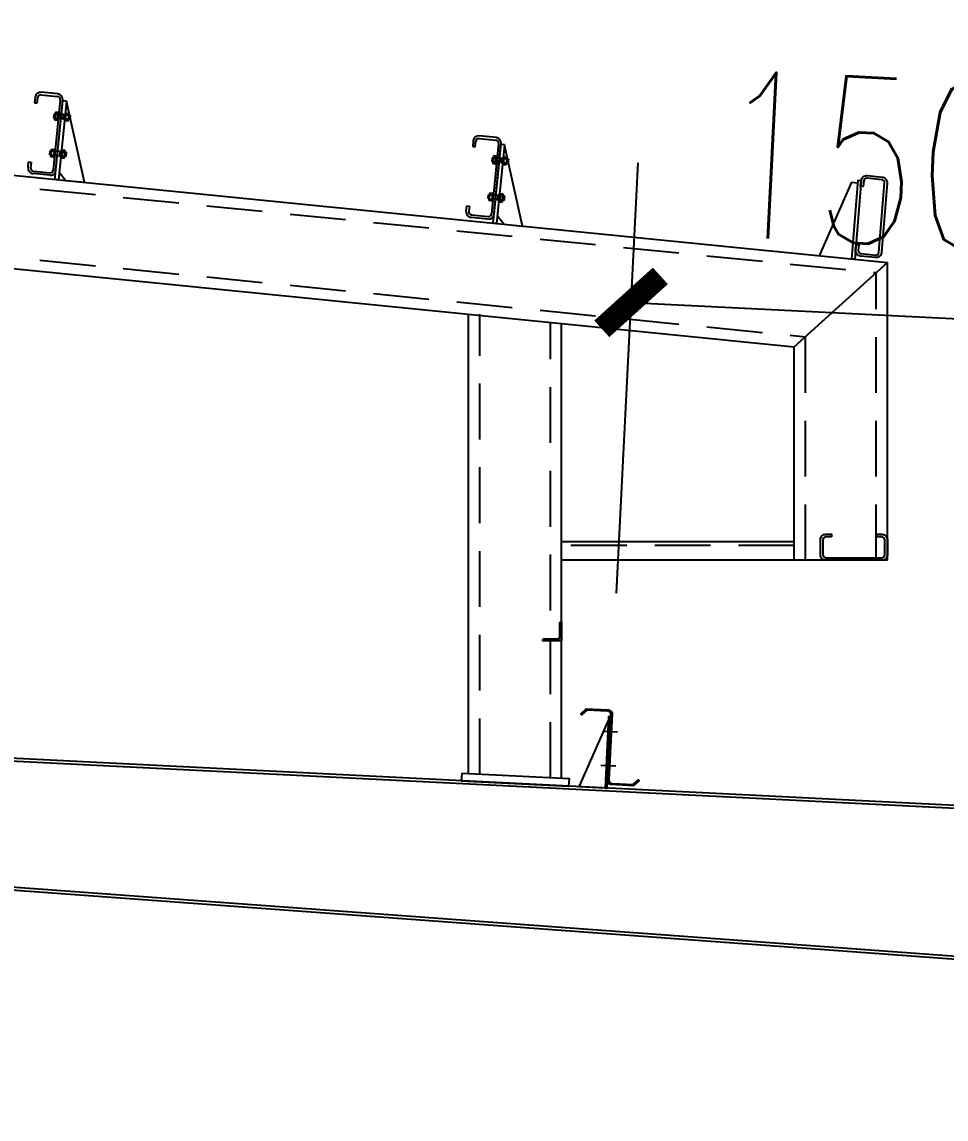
# Model space of a CAD drawing. Extents: x -33967 to 1773478, y -1022458 to -784650.
# Drawn here: x 1715849 to 1718332, y -977657 to -974708 of the extents above; entities that cross this region are included whole.
import ezdxf

# ---------------------------------------------------------------- set-up
doc = ezdxf.new("R2010")
doc.units = 0
doc.header["$LTSCALE"] = 1000
doc.header["$MEASUREMENT"] = 0
doc.linetypes.add('DASHED', pattern=[0.75, 0.5, -0.25])
for name, color, linetype in [('AXIS', 3, 'Continuous'), ('BOLT', 251, 'Continuous'), ('G L', 150, 'Continuous'), ('LT', 27, 'Continuous'), ('Prof', 2, 'Continuous'), ('PZ', 202, 'Continuous'), ('型钢', 6, 'Continuous')]:
    doc.layers.add(name, color=color, linetype=linetype)
doc.styles.add('_TCH_DIM_T3', font='SIMPLEX', dxfattribs={"width": 0.705882, "bigfont": 'GBCBIG'})
doc.dimstyles.new('TCH_150_1', dxfattribs={"dimtxt": 446.25, "dimasz": 150, "dimexe": 375, "dimexo": 450, "dimgap": 189.375, "dimtad": 1, "dimdec": 0, "dimzin": 0, "dimdsep": 46, "dimtxsty": '_TCH_DIM_T3', "dimblk": 'ARCHTICK', "dimcen": 0.09, "dimclrd": 256, "dimclre": 256, "dimclrt": 7, "dimazin": 2, "dimtfac": 1, "dimtdec": 0, "dimtix": 1, "dimtmove": 2, "dimatfit": 3, "dimfxl": 1, "dimtolj": 1, "dimtzin": 0, "dimarcsym": 0})

# ---------------------------------------------------------------- blocks, each defined once
blk = doc.blocks.new('_ArchTick')
at = {"color": 0, "linetype": 'ByBlock', "const_width": 0.4}
blk.add_lwpolyline([(-0.5, -0.5), (0.5, 0.5)], dxfattribs=at)
blk = doc.blocks.new('*D487')
at = {"layer": 'AXIS', "lineweight": -2, "transparency": 16777216}
for p, q in [((1717446.4, -976243.1), (1717504.2, -975087.4)), ((1718944.5, -976318), (1719002.3, -975162.3)), ((1717485.5, -975461.9), (1718983.6, -975536.8))]:
    blk.add_line(p, q, dxfattribs=at)
at = {"layer": 'Defpoints', "color": 0, "transparency": 16777216}
for p in [(1718983.6, -975536.8), (1717423.9, -976692.6, 0), (1718922.1, -976767.5, 0)]:
    blk.add_point(p, dxfattribs=at)
at = {"layer": 'AXIS', "lineweight": -2, "transparency": 16777216, "xscale": 150, "yscale": 150, "zscale": 150}
for p, rotation in [((1717485.5, -975461.9), 177.1375947688727), ((1718983.6, -975536.8), 357.1375947688728)]:
    blk.add_blockref('_ArchTick', p, dxfattribs=dict(at, rotation=rotation))
at = {"layer": 'AXIS', "color": 7, "transparency": 16777216, "insert": (1718255.1, -975087.4), "char_height": 446.25, "attachment_point": 5, "rotation": 357.1376, "style": '_TCH_DIM_T3'}
blk.add_mtext('\\A1;1500', dxfattribs=at)
blk = doc.blocks.new('A$C58A75D87')
at = {"layer": 'LT', "color": 1, "linetype": 'Continuous'}
for p, q in [((12.5, 153.1, -4), (-27.4, 151.1, -4)), ((12.5, 153.1, -4), (-27.4, 151.1, -4)), ((12.5, 153.1, -4), (-27.4, 151.1, -4)), ((12.5, 153.1, -4), (-27.4, 151.1, -4)), ((17, 61.7, -4), (-22.8, 59.7, -4)), ((17, 61.7, -4), (-22.8, 59.7, -4)), ((17, 61.7, -4), (-22.8, 59.7, -4)), ((17, 61.7, -4), (-22.8, 59.7, -4))]:
    blk.add_line(p, q, dxfattribs=at)
at = {"layer": 'LT', "elevation": -4}
blk.add_lwpolyline([(-9.8, 196.8, -0.414214), (-0.3, 207.2), (55.3, 210), (69.5, 197.3), (71.5, 199.5), (56.4, 213.1), (-3.5, 210.1, 0.414214), (-13, 199.6), (-4.1, 22.8, -0.414214), (-13.6, 12.3), (-69.3, 9.6), (-83.4, 22.3), (-85.5, 20.1), (-70.4, 6.5), (-10.5, 9.5, 0.414214), (-1, 20), (-9.8, 196.8)], format="xyb", dxfattribs=at)
blk.add_lwpolyline([(-9.8, 196.8, -0.414214), (-0.3, 207.2), (55.3, 210), (69.5, 197.3), (71.5, 199.5), (56.4, 213.1), (-3.5, 210.1, 0.414214), (-13, 199.6), (-4.1, 22.8, -0.414214), (-13.6, 12.3), (-69.3, 9.6), (-83.4, 22.3), (-85.5, 20.1), (-70.4, 6.5), (-10.5, 9.5, 0.414214), (-1, 20), (-9.8, 196.8)], format="xyb", dxfattribs=at)
at = {"layer": 'LT'}
for points in [[(-9.6, 191.8), (-3.6, 192.1), (6, 0.3), (0, 0)], [(-3.1, 182.1), (6, 0.3), (75.9, 3.8)], [(-3.1, 182.1), (6, 0.3), (75.9, 3.8)]]:
    blk.add_lwpolyline(points, close=True, dxfattribs=at)
at = {"layer": 'LT', "color": 1, "linetype": 'Continuous'}
for points in [[(-10, 139.7, -4), (-11.2, 164.2, -4), (-1, 140.1, -4), (-2.2, 164.6, -4)], [(-10, 139.7, -4), (-11.2, 164.2, -4), (-1, 140.1, -4), (-2.2, 164.6, -4)], [(-10, 139.7, -4), (-11.2, 164.2, -4), (-1, 140.1, -4), (-2.2, 164.6, -4)], [(-10, 139.7, -4), (-11.2, 164.2, -4), (-1, 140.1, -4), (-2.2, 164.6, -4)], [(-6.6, 72.7, -4), (-5.4, 48.3, -4), (2.3, 73.2, -4), (3.6, 48.7, -4)], [(-6.6, 72.7, -4), (-5.4, 48.3, -4), (2.3, 73.2, -4), (3.6, 48.7, -4)], [(-6.6, 72.7, -4), (-5.4, 48.3, -4), (2.3, 73.2, -4), (3.6, 48.7, -4)], [(-6.6, 72.7, -4), (-5.4, 48.3, -4), (2.3, 73.2, -4), (3.6, 48.7, -4)]]:
    blk.add_solid(points, dxfattribs=at)
blk = doc.blocks.new('*D2007')
at = {"layer": 'AXIS', "lineweight": -2, "transparency": 16777216}
for p, q in [((1715673.9, -976169.9), (1715673.9, -972735.5)), ((1724683.9, -975699.2), (1724683.9, -972735.5)), ((1724683.9, -973110.5), (1715673.9, -973110.5))]:
    blk.add_line(p, q, dxfattribs=at)
at = {"layer": 'Defpoints', "color": 0, "transparency": 16777216}
for p in [(1715673.9, -973110.5), (1724683.9, -976149.2, 2.6), (1715673.9, -976619.9, 2.6)]:
    blk.add_point(p, dxfattribs=at)
at = {"layer": 'AXIS', "lineweight": -2, "transparency": 16777216, "xscale": 150, "yscale": 150, "zscale": 150, "rotation": 180}
blk.add_blockref('_ArchTick', (1715673.9, -973110.5), dxfattribs=at)
at = {"layer": 'AXIS', "lineweight": -2, "transparency": 16777216, "xscale": 150, "yscale": 150, "zscale": 150}
blk.add_blockref('_ArchTick', (1724683.9, -973110.5), dxfattribs=at)
at = {"layer": 'AXIS', "color": 7, "transparency": 16777216, "insert": (1720178.9, -972698), "char_height": 446.25, "attachment_point": 5, "style": '_TCH_DIM_T3'}
blk.add_mtext('\\A1;9010', dxfattribs=at)

msp = doc.modelspace()

# ---------------------------------------------------------------- linework, layer by layer
at = {"layer": 'BOLT'}
for p, q in [((1715935.5, -974955.6), (1715934.4, -974965.9)), ((1715935.5, -974955.6), (1715946, -974956.6)), ((1715935.5, -974955.6), (1715935.5, -974955.6)), ((1715939.1, -974950.7), (1715937, -974971.4)), ((1715946.5, -974951.5), (1715939.1, -974950.7)), ((1715944.4, -974972.3), (1715946.5, -974951.4)), ((1715961, -974957.3), (1715946, -974955.8)), ((1715946.5, -974951.4), (1715949, -974951.6)), ((1715949, -974951.6), (1715946.9, -974972.5)), ((1715948.5, -974956.3), (1715948.5, -974956.1)), ((1715948.5, -974956.1), (1715948.5, -974956.4)), ((1715965.4, -974953.3), (1715963.4, -974974.2)), ((1715967.9, -974953.5), (1715965.4, -974953.3)), ((1715965.8, -974974.4), (1715967.9, -974953.5)), ((1715967.9, -974953.6), (1715975.3, -974954.4)), ((1715975.3, -974954.4), (1715973.2, -974975)), ((1715934.4, -974965.9), (1715944.9, -974967)), ((1715937, -974971.4), (1715944.4, -974972.2)), ((1715944.4, -974972.3), (1715946.9, -974972.5)), ((1715959.8, -974969.3), (1715944.8, -974967.8)), ((1715959.9, -974968.8), (1715944.9, -974967.3)), ((1715961, -974957.8), (1715946, -974956.3)), ((1715946.9, -974972.5), (1715946.9, -974972.2)), ((1715959.8, -974969.3), (1715961, -974957.3)), ((1715959.8, -974969.3), (1715959.8, -974969)), ((1715959.8, -974969.1), (1715959.8, -974969.3)), ((1715963.8, -974969.7), (1715959.8, -974969.3)), ((1715977.9, -974970.6), (1715959.9, -974968.8)), ((1715965, -974957.7), (1715961, -974957.3)), ((1715979, -974959.6), (1715961, -974957.8)), ((1715963.4, -974974.2), (1715963.4, -974973.9)), ((1715965.8, -974974.4), (1715963.4, -974974.2)), ((1715965, -974957.7), (1715965, -974958)), ((1715965, -974957.9), (1715965, -974957.7)), ((1715973.2, -974975), (1715965.9, -974974.3)), ((1715973.7, -974969.9), (1715966.4, -974969.1)), ((1715974.8, -974959.5), (1715967.4, -974958.8)), ((1715979, -974959.6), (1715977.9, -974970.6)), ((1715979, -974959.9), (1715979, -974959.6)), ((1715924.5, -975065.5), (1715925.5, -975055.1)), ((1715924.5, -975065.4), (1715935, -975066.5)), ((1715924.5, -975065.5), (1715924.5, -975065.5)), ((1715925.5, -975055.1), (1715936, -975056.1)), ((1715927.1, -975070.9), (1715929.1, -975050.2)), ((1715934.5, -975071.7), (1715927.1, -975070.9)), ((1715929.1, -975050.2), (1715936.5, -975051)), ((1715936.5, -975050.9), (1715934.4, -975071.8)), ((1715934.4, -975071.8), (1715936.9, -975072)), ((1715949.9, -975068.3), (1715934.9, -975066.8)), ((1715949.9, -975068.8), (1715934.9, -975067.3)), ((1715951, -975057.3), (1715936, -975055.8)), ((1715951.1, -975056.8), (1715936.1, -975055.3)), ((1715936.5, -975050.9), (1715939, -975051.1)), ((1715936.9, -975072), (1715939, -975051.1)), ((1715937.4, -975067.5), (1715937.4, -975067.2)), ((1715937.4, -975067.4), (1715937.4, -975067.5)), ((1715939, -975051.1), (1715939, -975051.4)), ((1715951.1, -975056.8), (1715949.9, -975068.8)), ((1715967.9, -975070.1), (1715949.9, -975068.3)), ((1715953.9, -975069.2), (1715949.9, -975068.8)), ((1715951, -975057), (1715951.1, -975056.8)), ((1715951.1, -975056.8), (1715951, -975057.1)), ((1715969, -975059.1), (1715951, -975057.3)), ((1715955, -975057.2), (1715951.1, -975056.8)), ((1715953.4, -975073.7), (1715955.5, -975052.8)), ((1715955.9, -975073.9), (1715953.4, -975073.7)), ((1715953.9, -975069.2), (1715953.9, -975068.9)), ((1715953.9, -975069), (1715953.9, -975069.2)), ((1715958, -975053), (1715955.5, -975052.8)), ((1715955.5, -975052.8), (1715955.5, -975053)), ((1715958, -975053), (1715955.9, -975073.9)), ((1715955.9, -975073.8), (1715963.3, -975074.5)), ((1715963.8, -975069.4), (1715956.4, -975068.6)), ((1715964.8, -975059), (1715957.5, -975058.3)), ((1715965.3, -975053.9), (1715958, -975053.1)), ((1715963.3, -975074.5), (1715965.3, -975053.9)), ((1715967.9, -975070.1), (1715969, -975059.1)), ((1715968, -975069.8), (1715967.9, -975070.1)), ((1717112.4, -975073.3), (1717111.3, -975083.6)), ((1717112.4, -975073.3), (1717122.9, -975074.3)), ((1717112.4, -975073.3), (1717112.4, -975073.3)), ((1717116, -975068.4), (1717113.9, -975089.1)), ((1717123.4, -975069.2), (1717116, -975068.4)), ((1717121.3, -975090), (1717123.4, -975069.1)), ((1717137.9, -975075.5), (1717122.9, -975074)), ((1717137.9, -975075), (1717123, -975073.5)), ((1717123.4, -975069.1), (1717125.9, -975069.3)), ((1717125.9, -975069.3), (1717123.8, -975090.2)), ((1717125.4, -975074), (1717125.4, -975073.8)), ((1717125.4, -975073.8), (1717125.4, -975074.1)), ((1717142.4, -975071), (1717140.3, -975091.8)), ((1717144.8, -975071.2), (1717142.4, -975071)), ((1717142.8, -975092.1), (1717144.8, -975071.2)), ((1717144.8, -975071.3), (1717152.2, -975072)), ((1717152.2, -975072), (1717150.1, -975092.7)), ((1717111.3, -975083.6), (1717121.8, -975084.7)), ((1717113.9, -975089.1), (1717121.3, -975089.8)), ((1717121.3, -975090), (1717123.8, -975090.2)), ((1717136.8, -975086.5), (1717121.8, -975085)), ((1717136.7, -975087), (1717121.8, -975085.5)), ((1717123.8, -975090.2), (1717123.8, -975089.9)), ((1717136.7, -975087), (1717137.9, -975075)), ((1717136.7, -975087), (1717136.8, -975086.7)), ((1717136.8, -975086.8), (1717136.7, -975087)), ((1717140.7, -975087.4), (1717136.7, -975087)), ((1717154.8, -975088.3), (1717136.8, -975086.5)), ((1717141.9, -975075.4), (1717137.9, -975075)), ((1717155.9, -975077.3), (1717137.9, -975075.5)), ((1717140.3, -975091.8), (1717140.3, -975091.6)), ((1717142.8, -975092.1), (1717140.3, -975091.8)), ((1717141.9, -975075.4), (1717141.9, -975075.7)), ((1717141.9, -975075.6), (1717141.9, -975075.4)), ((1717150.1, -975092.7), (1717142.8, -975092)), ((1717150.7, -975087.6), (1717143.3, -975086.8)), ((1717151.7, -975077.2), (1717144.3, -975076.5)), ((1717155.9, -975077.3), (1717154.8, -975088.3)), ((1717155.9, -975077.6), (1717155.9, -975077.3)), ((1717101.4, -975183.1), (1717102.4, -975172.8)), ((1717101.4, -975183.1), (1717101.4, -975183.1)), ((1717101.4, -975183.1), (1717111.9, -975184.2)), ((1717102.4, -975172.8), (1717112.9, -975173.8)), ((1717104, -975188.6), (1717106.1, -975167.9)), ((1717111.4, -975189.3), (1717104, -975188.6)), ((1717106.1, -975167.9), (1717113.4, -975168.7)), ((1717113.5, -975168.6), (1717111.4, -975189.5)), ((1717111.4, -975189.5), (1717113.9, -975189.7)), ((1717126.8, -975186.5), (1717111.8, -975185)), ((1717126.8, -975186), (1717111.9, -975184.5)), ((1717128, -975174.5), (1717113, -975173)), ((1717127.9, -975175), (1717113, -975173.5)), ((1717113.5, -975168.6), (1717115.9, -975168.8)), ((1717113.9, -975189.7), (1717115.9, -975168.8)), ((1717114.3, -975185.2), (1717114.3, -975184.9)), ((1717114.3, -975185.1), (1717114.3, -975185.2)), ((1717115.9, -975168.8), (1717115.9, -975169.1)), ((1717128, -975174.5), (1717126.8, -975186.5)), ((1717144.9, -975187.8), (1717126.8, -975186)), ((1717130.8, -975186.9), (1717126.8, -975186.5)), ((1717146, -975176.8), (1717127.9, -975175)), ((1717132, -975174.9), (1717128, -975174.5)), ((1717128, -975174.7), (1717128, -975174.5)), ((1717128, -975174.5), (1717128, -975174.8)), ((1717130.3, -975191.4), (1717132.4, -975170.5)), ((1717132.8, -975191.6), (1717130.3, -975191.4)), ((1717130.8, -975186.9), (1717130.8, -975186.6)), ((1717130.8, -975186.7), (1717130.8, -975186.9)), ((1717134.9, -975170.7), (1717132.4, -975170.5)), ((1717132.4, -975170.5), (1717132.4, -975170.7)), ((1717134.9, -975170.7), (1717132.8, -975191.6)), ((1717132.8, -975191.5), (1717140.2, -975192.2)), ((1717140.7, -975187.1), (1717133.3, -975186.3)), ((1717141.7, -975176.7), (1717134.4, -975176)), ((1717142.3, -975171.5), (1717134.9, -975170.8)), ((1717140.2, -975192.2), (1717142.3, -975171.5)), ((1717144.9, -975187.8), (1717146, -975176.8)), ((1717144.9, -975187.5), (1717144.9, -975187.8))]:
    msp.add_line(p, q, dxfattribs=at)
for centre, start, end in [((1715944.2, -974955.7), 121.8048, 179.1173), ((1715969.3, -974958.2), 349.4615, 46.774), ((1715943, -974967.6), 169.4615, 226.774), ((1715968.1, -974970.1), 301.8048, 359.1173), ((1715933, -975067.1), 169.4615, 226.774), ((1715934.2, -975055.2), 121.8048, 179.1173), ((1715958.2, -975069.6), 301.8048, 359.1173), ((1715959.4, -975057.7), 349.4615, 46.774), ((1717121.1, -975073.4), 121.8048, 179.1173), ((1717146.2, -975075.9), 349.4615, 46.774), ((1717119.9, -975085.3), 169.4615, 226.774), ((1717145.1, -975087.8), 301.8048, 359.1173), ((1717110, -975184.8), 169.4615, 226.774), ((1717111.2, -975172.9), 121.8048, 179.1173), ((1717135.1, -975187.3), 301.8048, 359.1173), ((1717136.3, -975175.4), 349.4615, 46.774)]:
    msp.add_arc(centre, 5.58, start, end, dxfattribs=at)
at = {"layer": 'G L'}
for points in [[(1724203.9, -977106.5), (1715673.9, -976680)], [(1724203.9, -977114.5), (1715673.9, -976688)], [(1724203.9, -977648.5), (1715673.9, -977022.4)], [(1724203.9, -977656.5), (1715673.9, -977030.4)]]:
    msp.add_lwpolyline(points, dxfattribs=at)
at = {"layer": 'Prof'}
for p, q in [((1715945.9, -974901.6), (1715901.2, -974897.1)), ((1715884.7, -974910.5), (1715883.3, -974925.4)), ((1715883.3, -974925.4), (1715890.2, -974926.1)), ((1715890.2, -974926.1), (1715891.7, -974911.2)), ((1715900.5, -974904.1), (1715945.2, -974908.5)), ((1715952.4, -974917.3), (1715933.5, -975106.3)), ((1715940.5, -975107), (1715959.4, -974918)), ((1717122.9, -975019.3), (1717078.1, -975014.8)), ((1717061.7, -975028.2), (1717060.2, -975043.1)), ((1717060.2, -975043.1), (1717067.1, -975043.8)), ((1717067.1, -975043.8), (1717068.6, -975028.9)), ((1717077.4, -975021.7), (1717122.2, -975026.2)), ((1717129.3, -975035), (1717110.4, -975224)), ((1717117.4, -975224.7), (1717136.3, -975035.7)), ((1715865.8, -975099.6), (1715867.3, -975084.6)), ((1715867.3, -975084.6), (1715874.3, -975085.3)), ((1715874.3, -975085.3), (1715872.8, -975100.3)), ((1715924.1, -975120.5), (1715879.3, -975116)), ((1715880, -975109), (1715924.7, -975113.5)), ((1717042.8, -975217.3), (1717044.2, -975202.3)), ((1717044.2, -975202.3), (1717051.2, -975203)), ((1717051.2, -975203), (1717049.7, -975218)), ((1717101, -975238.2), (1717056.2, -975233.7)), ((1717056.9, -975226.7), (1717101.7, -975231.2))]:
    msp.add_line(p, q, dxfattribs=at)
for points in [[(1718097.2, -975307), (1718095.7, -975321.9, 0.414214), (1718102.8, -975330.7), (1718142.6, -975334.7, 0.414214), (1718151.4, -975327.5), (1718166.3, -975141, 0.414214), (1718159.2, -975132.3), (1718119.4, -975128.3, 0.414214), (1718110.6, -975135.4), (1718109.1, -975150.4), (1718102.1, -975149.7), (1718103.6, -975134.7, -0.414214), (1718120.1, -975121.3), (1718159.9, -975125.3, -0.414214), (1718173.3, -975141.7), (1718158.4, -975328.2, -0.414214), (1718141.9, -975341.6), (1718102.1, -975337.6, -0.414214), (1718088.7, -975321.2), (1718090.2, -975306.3)], [(1718023.9, -976092), (1718008.9, -976092, 0.414214), (1718000.9, -976100), (1718000.9, -976140, 0.414214), (1718008.9, -976148), (1718158.9, -976148, 0.414214), (1718166.9, -976140), (1718166.9, -976100, 0.414214), (1718158.9, -976092), (1718143.9, -976092), (1718143.9, -976085), (1718158.9, -976085, -0.414214), (1718173.9, -976100), (1718173.9, -976140, -0.414214), (1718158.9, -976155), (1718008.9, -976155, -0.414214), (1717993.9, -976140), (1717993.9, -976100, -0.414214), (1718008.9, -976085), (1718023.9, -976085)]]:
    msp.add_lwpolyline(points, format="xyb", close=True, dxfattribs=at)
for centre, radius, start, end in [((1715899.7, -974912), 15, 84.2894, 174.2894), ((1715899.7, -974912), 8, 84.2894, 174.2894), ((1715944.4, -974916.5), 8, 354.2894, 84.2894), ((1715944.4, -974916.5), 15, 354.2894, 84.2894), ((1717076.6, -975029.7), 15, 84.2894, 174.2894), ((1717076.6, -975029.7), 8, 84.2894, 174.2894), ((1717121.4, -975034.2), 8, 354.2894, 84.2894), ((1717121.4, -975034.2), 15, 354.2894, 84.2894), ((1715880.8, -975101.1), 15, 174.2894, 264.2894), ((1715880.8, -975101.1), 8, 174.2894, 264.2894), ((1715925.5, -975105.5), 15, 264.2894, 354.2894), ((1715925.5, -975105.5), 8, 264.2894, 354.2894), ((1717057.7, -975218.8), 15, 174.2894, 264.2894), ((1717057.7, -975218.8), 8, 174.2894, 264.2894), ((1717102.5, -975223.2), 15, 264.2894, 354.2894), ((1717102.5, -975223.2), 8, 264.2894, 354.2894)]:
    msp.add_arc(centre, radius, start, end, dxfattribs=at)
at = {"layer": 'PZ'}
for p, q in [((1715938, -975131.4), (1715959.2, -974920.1)), ((1715968.7, -974921), (1715947.5, -975132.3)), ((1715968.7, -974921), (1715959.2, -974920.1)), ((1716017.2, -975139.3), (1715968.7, -974921)), ((1717114.9, -975249.1), (1717136.1, -975037.8)), ((1717145.6, -975038.7), (1717124.4, -975250)), ((1717145.6, -975038.7), (1717136.1, -975037.8)), ((1717194.1, -975257), (1717145.6, -975038.7)), ((1715947.5, -975132.3), (1715938, -975131.4)), ((1715966.7, -975134.3), (1715949.5, -975112.6)), ((1715966.7, -975134.3), (1716017.2, -975139.3)), ((1718078, -975139), (1717991, -975336.7)), ((1718078, -975139), (1718095.1, -975140.7)), ((1717124.4, -975250), (1717114.9, -975249.1)), ((1717143.6, -975252), (1717126.4, -975230.3)), ((1717143.6, -975252), (1717194.1, -975257))]:
    msp.add_line(p, q, dxfattribs=at)
for points in [[(1718103.6, -975134.7), (1718086.2, -975346.2), (1718078.3, -975345.4), (1718095.7, -975133.9)], [(1717030.8, -976727.8), (1717029.2, -976747.7), (1717318.7, -976762.2), (1717320.3, -976742.3)]]:
    msp.add_lwpolyline(points, close=True, dxfattribs=at)
at = {"layer": '型钢'}
for p, q in [((1715673.9, -975105), (1718173.9, -975355)), ((1715673.9, -975356.2), (1717923.9, -975581.2)), ((1717923.9, -975581.2), (1718173.9, -975355)), ((1718173.9, -976155), (1718173.9, -975355)), ((1717048.9, -976728.7), (1717048.9, -975493.7)), ((1717298.9, -976741.2), (1717298.9, -975518.7)), ((1717923.9, -976155), (1717923.9, -975581.2)), ((1717923.9, -976105), (1717298.9, -976105)), ((1717923.9, -976155), (1717298.9, -976155)), ((1718173.9, -976155), (1717923.9, -976155))]:
    msp.add_line(p, q, dxfattribs=at)
at = {"layer": '型钢', "linetype": 'DASHED', "ltscale": 0.3}
for p, q in [((1715673.9, -975135.1), (1718143.9, -975382.1)), ((1715673.9, -975326.1), (1717953.9, -975554.1)), ((1718143.9, -976155), (1718143.9, -975382.1)), ((1717078.9, -976730.2), (1717078.9, -975493.7)), ((1717268.9, -976739.7), (1717268.9, -975518.7)), ((1717953.9, -976155), (1717953.9, -975554.1)), ((1717923.9, -976115), (1717298.9, -976115))]:
    msp.add_line(p, q, dxfattribs=at)
at = {"layer": '型钢'}
msp.add_lwpolyline([(1717298.9, -976371.4), (1717248.9, -976371.4), (1717248.9, -976368.1, -0.414214), (1717250.6, -976366.4), (1717288.4, -976366.4, 0.414214), (1717293.9, -976360.9), (1717293.9, -976323.1, -0.414214), (1717295.6, -976321.4), (1717298.9, -976321.4)], format="xyb", close=True, dxfattribs=at)

# ---------------------------------------------------------------- block references
at = {"xscale": -1}
msp.add_blockref('A$C58A75D87', (1717421.7, -976767.4), dxfattribs=at)

# ---------------------------------------------------------------- dimensions: what is measured, and where the dimension line sits
at = {"layer": 'AXIS'}
for base, p1, p2, angle, picture, middle in [((1715673.9, -973110.5, -2.6), (1724683.9, -976149.2), (1715673.9, -976619.9), 180, '*D2007', (1720178.9, -972698, -2.6)), ((1718983.6, -975536.8, 0), (1717423.9, -976692.6), (1718922.1, -976767.5), 177.1376, '*D487', (1718255.1, -975087.4, 0))]:
    dim = msp.add_linear_dim(base=base, p1=p1, p2=p2, angle=angle, dimstyle='TCH_150_1', dxfattribs=at)
    dim.commit()
    dim.dimension.update_dxf_attribs({"geometry": picture, "text_midpoint": middle})

doc.saveas('drawing.dxf')
